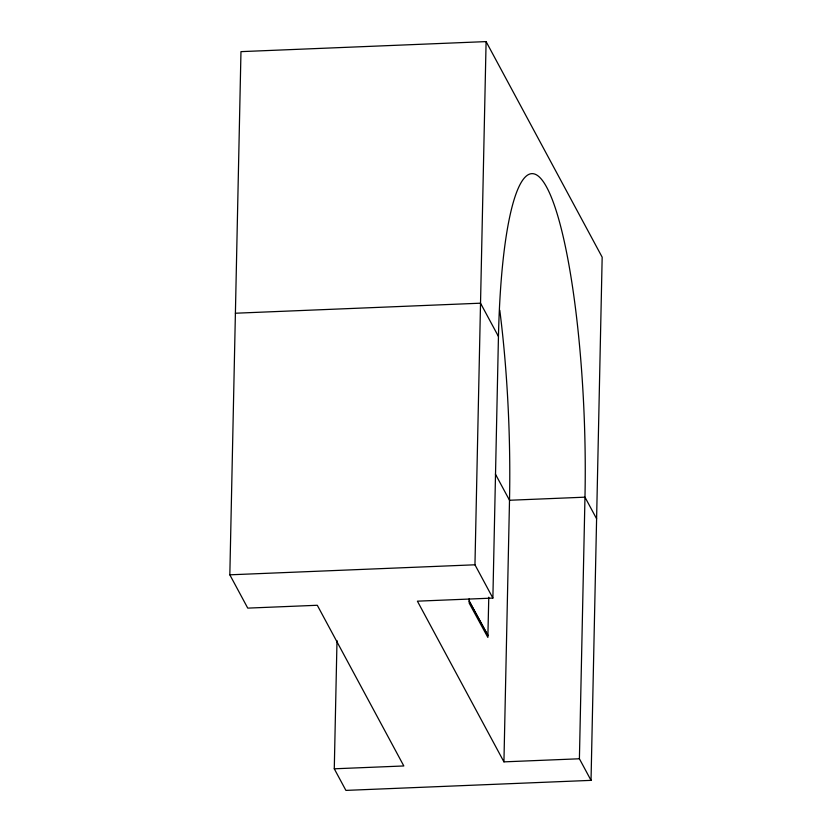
<?xml version="1.0" encoding="UTF-8"?>
<svg xmlns="http://www.w3.org/2000/svg" width="832" height="832" viewBox="0 0 832 832"><rect width="100%" height="100%" fill="white"/><g stroke="black" fill="none" stroke-linecap="round" stroke-linejoin="round"><path stroke-width="1.25" d="M334.277 768.799L403.822 765.96L317.294 605.27L247.749 608.119L229.83 574.818L240.968 51.636L486.096 41.6L602.17 257.182L591.032 780.364L345.904 790.4L334.277 768.799L337.002 640.598M469.269 598.79L469.206 603.169L487.854 637.406L488.779 597.21M469.352 601.38L487.989 635.617L469.352 601.38L469.404 598.79M591.032 780.364L579.405 758.774L503.932 761.862L417.404 601.172L492.877 598.083L474.958 564.793L486.096 41.6M492.877 598.083L498.451 336.482A243.589 42.422 87.7 0 1 546.603 187.075A243.589 42.422 87.7 0 1 584.969 497.172L579.405 758.774M503.932 761.862L509.506 500.261A243.589 42.422 87.7 0 0 499.782 310.232M235.394 313.227L480.522 303.191L498.451 336.482M229.83 574.818L474.958 564.793M596.606 518.773L584.969 497.172L509.506 500.261L495.383 474.053"/></g></svg>
